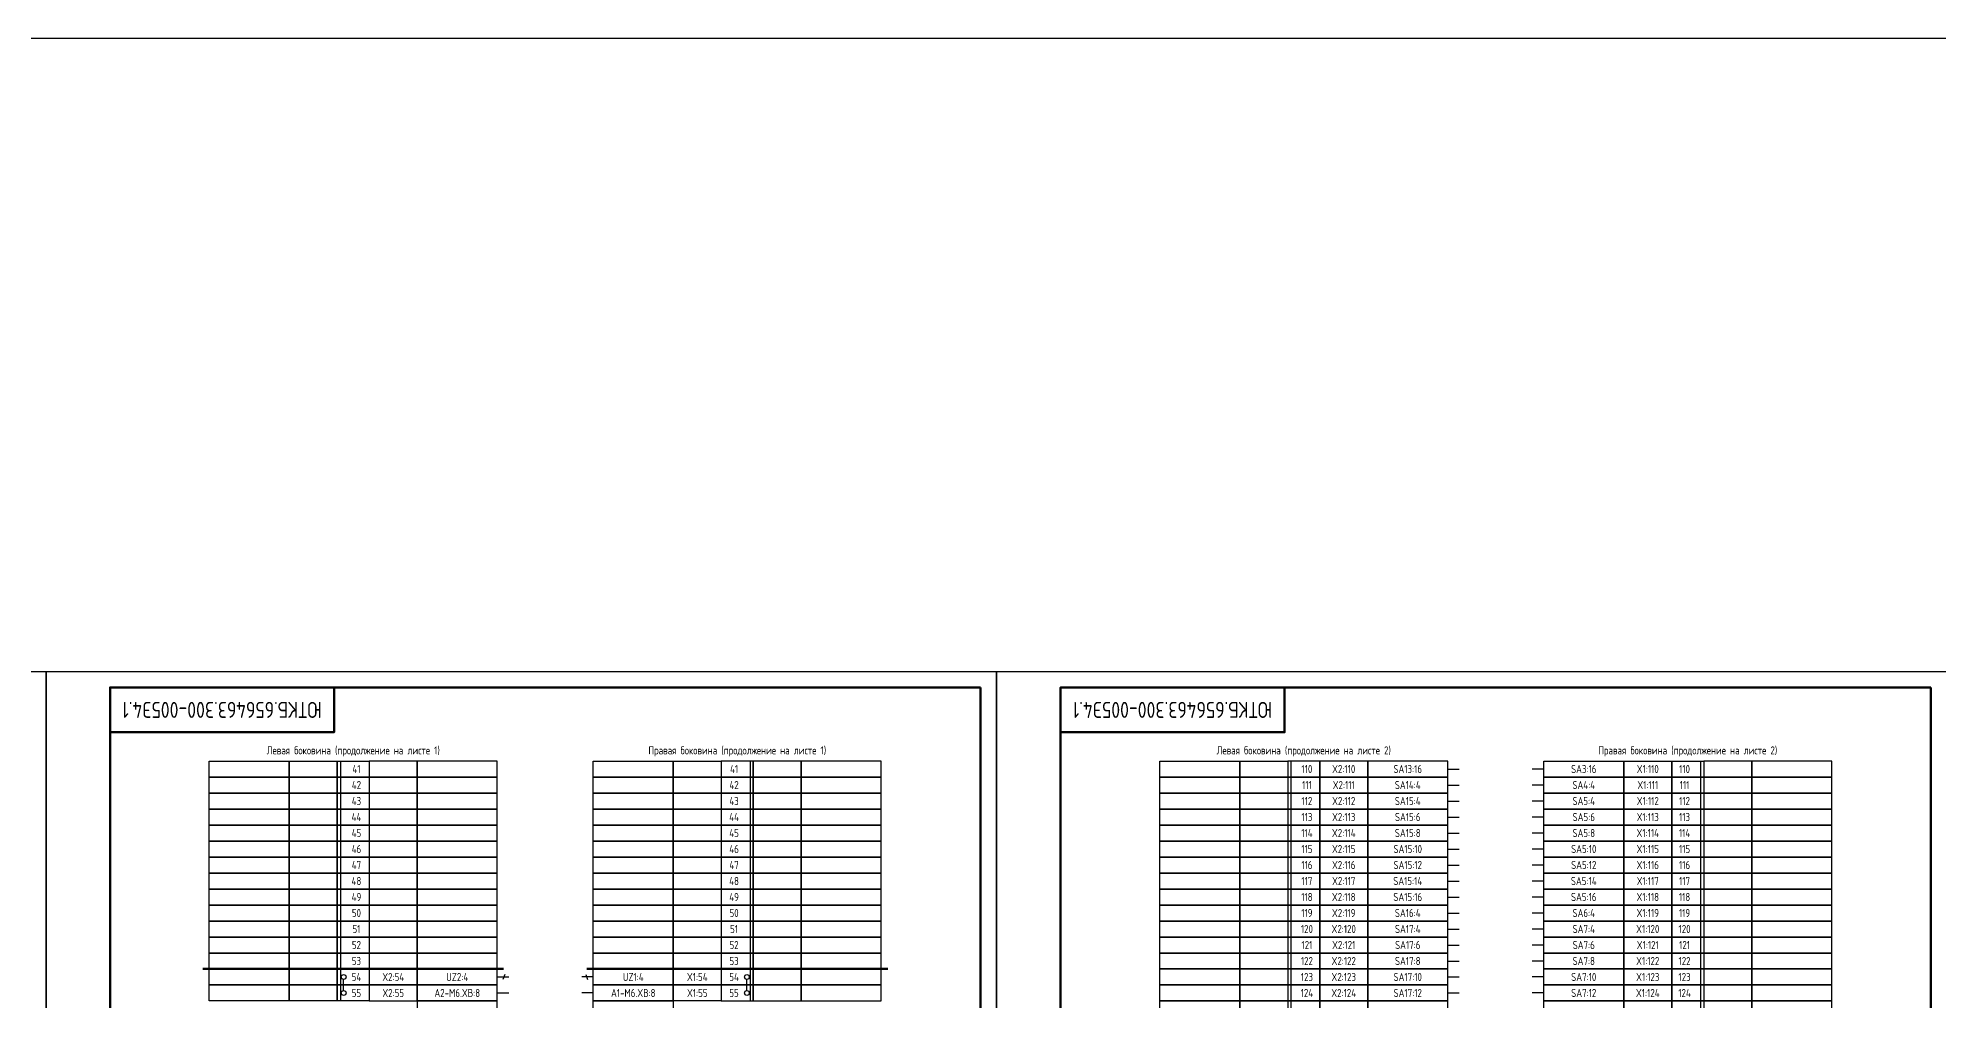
# Model space of a CAD drawing. Header units: millimetres. Extents: x -1102 to 3953, y -90 to 618.
# Drawn here: x 2814 to 3408, y 317 to 618 of the extents above; entities that cross this region are included whole.
import ezdxf

# ---------------------------------------------------------------- set-up
doc = ezdxf.new("R2010")
doc.units = ezdxf.units.MM
doc.styles.add('Gost_type_A', font='GOST_A.TTF')

# ---------------------------------------------------------------- blocks, each defined once
blk = doc.blocks.new('Штамп угловой верхний')
at = {"lineweight": 50}
blk.add_lwpolyline([(0, 0), (70, 0), (70, -14), (0, -14)], close=True, dxfattribs=at)

msp = doc.modelspace()

# ---------------------------------------------------------------- linework, layer by layer
for p, q in [((2909, 392), (2909, 317)), ((3037, 392), (3037, 317)), ((3206, 392), (3206, 262)), ((3255, 389.5), (3258.62, 389.5)), ((3285, 389.5), (3281.38, 389.5)), ((3334, 392), (3334, 262)), ((3255, 384.5), (3258.62, 384.5)), ((3285, 384.5), (3281.38, 384.5)), ((3255, 379.5), (3258.62, 379.5)), ((3255, 374.5), (3258.62, 374.5)), ((3285, 379.5), (3281.38, 379.5)), ((3285, 374.5), (3281.38, 374.5)), ((3255, 369.5), (3258.62, 369.5)), ((3285, 369.5), (3281.38, 369.5)), ((3255, 364.5), (3258.62, 364.5)), ((3285, 364.5), (3281.38, 364.5)), ((3255, 359.5), (3258.62, 359.5)), ((3285, 359.5), (3281.38, 359.5)), ((3255, 354.5), (3258.62, 354.5)), ((3285, 354.5), (3281.38, 354.5)), ((3255, 349.5), (3258.62, 349.5)), ((3285, 349.5), (3281.38, 349.5)), ((3255, 344.5), (3258.62, 344.5)), ((3255, 339.5), (3258.62, 339.5)), ((3285, 344.5), (3281.38, 344.5)), ((3285, 339.5), (3281.38, 339.5)), ((3255, 334.5), (3258.62, 334.5)), ((3285, 334.5), (3281.38, 334.5)), ((3255, 329.5), (3258.62, 329.5)), ((3285, 329.5), (3281.38, 329.5)), ((2910, 320.25), (2910, 323.75)), ((2958, 324.5), (2961.62, 324.5)), ((2960.33, 325.31), (2959.75, 323.69)), ((2988, 324.5), (2984.38, 324.5)), ((2985.67, 325.31), (2986.25, 323.69)), ((3036, 320.25), (3036, 323.75)), ((3255, 324.5), (3258.62, 324.5)), ((3285, 324.5), (3281.38, 324.5)), ((2958, 319.5), (2961.62, 319.5)), ((2988, 319.5), (2984.38, 319.5)), ((3255, 319.5), (3258.62, 319.5)), ((3285, 319.5), (3281.38, 319.5))]:
    msp.add_line(p, q)
at = {"lineweight": 50}
for p, q in [((2866, 327), (2960, 327)), ((3080, 327), (2986, 327))]:
    msp.add_line(p, q, dxfattribs=at)
for points in [[(-1102, 618), (3953, 618), (3953, -90), (-1102, -90)], [(2817, 420), (2817, 0), (2520, 0), (2520, 420)], [(3114, 420), (3114, 0), (2817, 0), (2817, 420)], [(3411, 420), (3411, 0), (3114, 0), (3114, 420)], [(2868, 392), (2893, 392), (2893, 387), (2868, 387)], [(2868, 387), (2893, 387), (2893, 382), (2868, 382)], [(2893, 392), (2908, 392), (2908, 387), (2893, 387)], [(2893, 387), (2908, 387), (2908, 382), (2893, 382)], [(2908, 392), (2918, 392), (2918, 387), (2908, 387)], [(2908, 387), (2918, 387), (2918, 382), (2908, 382)], [(2933, 392), (2918, 392), (2918, 387), (2933, 387)], [(2933, 387), (2918, 387), (2918, 382), (2933, 382)], [(2958, 392), (2933, 392), (2933, 387), (2958, 387)], [(2958, 387), (2933, 387), (2933, 382), (2958, 382)], [(2988, 392), (3013, 392), (3013, 387), (2988, 387)], [(2988, 387), (3013, 387), (3013, 382), (2988, 382)], [(3013, 392), (3028, 392), (3028, 387), (3013, 387)], [(3013, 387), (3028, 387), (3028, 382), (3013, 382)], [(3038, 392), (3028, 392), (3028, 387), (3038, 387)], [(3038, 387), (3028, 387), (3028, 382), (3038, 382)], [(3053, 392), (3038, 392), (3038, 387), (3053, 387)], [(3053, 387), (3038, 387), (3038, 382), (3053, 382)], [(3078, 392), (3053, 392), (3053, 387), (3078, 387)], [(3078, 387), (3053, 387), (3053, 382), (3078, 382)], [(3165, 392), (3190, 392), (3190, 387), (3165, 387)], [(3165, 387), (3190, 387), (3190, 382), (3165, 382)], [(3190, 392), (3205, 392), (3205, 387), (3190, 387)], [(3190, 387), (3205, 387), (3205, 382), (3190, 382)], [(3215, 392), (3205, 392), (3205, 387), (3215, 387)], [(3215, 387), (3205, 387), (3205, 382), (3215, 382)], [(3230, 392), (3215, 392), (3215, 387), (3230, 387)], [(3230, 387), (3215, 387), (3215, 382), (3230, 382)], [(3255, 392), (3230, 392), (3230, 387), (3255, 387)], [(3255, 387), (3230, 387), (3230, 382), (3255, 382)], [(3285, 392), (3310, 392), (3310, 387), (3285, 387)], [(3285, 387), (3310, 387), (3310, 382), (3285, 382)], [(3310, 392), (3325, 392), (3325, 387), (3310, 387)], [(3310, 387), (3325, 387), (3325, 382), (3310, 382)], [(3325, 392), (3335, 392), (3335, 387), (3325, 387)], [(3325, 387), (3335, 387), (3335, 382), (3325, 382)], [(3350, 392), (3335, 392), (3335, 387), (3350, 387)], [(3350, 387), (3335, 387), (3335, 382), (3350, 382)], [(3375, 392), (3350, 392), (3350, 387), (3375, 387)], [(3375, 387), (3350, 387), (3350, 382), (3375, 382)], [(2868, 382), (2893, 382), (2893, 377), (2868, 377)], [(2893, 382), (2908, 382), (2908, 377), (2893, 377)], [(2908, 382), (2918, 382), (2918, 377), (2908, 377)], [(2933, 382), (2918, 382), (2918, 377), (2933, 377)], [(2958, 382), (2933, 382), (2933, 377), (2958, 377)], [(2988, 382), (3013, 382), (3013, 377), (2988, 377)], [(3013, 382), (3028, 382), (3028, 377), (3013, 377)], [(3038, 382), (3028, 382), (3028, 377), (3038, 377)], [(3053, 382), (3038, 382), (3038, 377), (3053, 377)], [(3078, 382), (3053, 382), (3053, 377), (3078, 377)], [(3165, 382), (3190, 382), (3190, 377), (3165, 377)], [(3190, 382), (3205, 382), (3205, 377), (3190, 377)], [(3215, 382), (3205, 382), (3205, 377), (3215, 377)], [(3230, 382), (3215, 382), (3215, 377), (3230, 377)], [(3255, 382), (3230, 382), (3230, 377), (3255, 377)], [(3285, 382), (3310, 382), (3310, 377), (3285, 377)], [(3310, 382), (3325, 382), (3325, 377), (3310, 377)], [(3325, 382), (3335, 382), (3335, 377), (3325, 377)], [(3350, 382), (3335, 382), (3335, 377), (3350, 377)], [(3375, 382), (3350, 382), (3350, 377), (3375, 377)], [(2868, 377), (2893, 377), (2893, 372), (2868, 372)], [(2893, 377), (2908, 377), (2908, 372), (2893, 372)], [(2908, 377), (2918, 377), (2918, 372), (2908, 372)], [(2933, 377), (2918, 377), (2918, 372), (2933, 372)], [(2958, 377), (2933, 377), (2933, 372), (2958, 372)], [(2988, 377), (3013, 377), (3013, 372), (2988, 372)], [(3013, 377), (3028, 377), (3028, 372), (3013, 372)], [(3038, 377), (3028, 377), (3028, 372), (3038, 372)], [(3053, 377), (3038, 377), (3038, 372), (3053, 372)], [(3078, 377), (3053, 377), (3053, 372), (3078, 372)], [(3165, 377), (3190, 377), (3190, 372), (3165, 372)], [(3190, 377), (3205, 377), (3205, 372), (3190, 372)], [(3215, 377), (3205, 377), (3205, 372), (3215, 372)], [(3230, 377), (3215, 377), (3215, 372), (3230, 372)], [(3255, 377), (3230, 377), (3230, 372), (3255, 372)], [(3285, 377), (3310, 377), (3310, 372), (3285, 372)], [(3310, 377), (3325, 377), (3325, 372), (3310, 372)], [(3325, 377), (3335, 377), (3335, 372), (3325, 372)], [(3350, 377), (3335, 377), (3335, 372), (3350, 372)], [(3375, 377), (3350, 377), (3350, 372), (3375, 372)], [(2868, 372), (2893, 372), (2893, 367), (2868, 367)], [(2893, 372), (2908, 372), (2908, 367), (2893, 367)], [(2908, 372), (2918, 372), (2918, 367), (2908, 367)], [(2933, 372), (2918, 372), (2918, 367), (2933, 367)], [(2958, 372), (2933, 372), (2933, 367), (2958, 367)], [(2988, 372), (3013, 372), (3013, 367), (2988, 367)], [(3013, 372), (3028, 372), (3028, 367), (3013, 367)], [(3038, 372), (3028, 372), (3028, 367), (3038, 367)], [(3053, 372), (3038, 372), (3038, 367), (3053, 367)], [(3078, 372), (3053, 372), (3053, 367), (3078, 367)], [(3165, 372), (3190, 372), (3190, 367), (3165, 367)], [(3190, 372), (3205, 372), (3205, 367), (3190, 367)], [(3215, 372), (3205, 372), (3205, 367), (3215, 367)], [(3230, 372), (3215, 372), (3215, 367), (3230, 367)], [(3255, 372), (3230, 372), (3230, 367), (3255, 367)], [(3285, 372), (3310, 372), (3310, 367), (3285, 367)], [(3310, 372), (3325, 372), (3325, 367), (3310, 367)], [(3325, 372), (3335, 372), (3335, 367), (3325, 367)], [(3350, 372), (3335, 372), (3335, 367), (3350, 367)], [(3375, 372), (3350, 372), (3350, 367), (3375, 367)], [(2868, 367), (2893, 367), (2893, 362), (2868, 362)], [(2893, 367), (2908, 367), (2908, 362), (2893, 362)], [(2908, 367), (2918, 367), (2918, 362), (2908, 362)], [(2933, 367), (2918, 367), (2918, 362), (2933, 362)], [(2958, 367), (2933, 367), (2933, 362), (2958, 362)], [(2988, 367), (3013, 367), (3013, 362), (2988, 362)], [(3013, 367), (3028, 367), (3028, 362), (3013, 362)], [(3038, 367), (3028, 367), (3028, 362), (3038, 362)], [(3053, 367), (3038, 367), (3038, 362), (3053, 362)], [(3078, 367), (3053, 367), (3053, 362), (3078, 362)], [(3165, 367), (3190, 367), (3190, 362), (3165, 362)], [(3190, 367), (3205, 367), (3205, 362), (3190, 362)], [(3215, 367), (3205, 367), (3205, 362), (3215, 362)], [(3230, 367), (3215, 367), (3215, 362), (3230, 362)], [(3255, 367), (3230, 367), (3230, 362), (3255, 362)], [(3285, 367), (3310, 367), (3310, 362), (3285, 362)], [(3310, 367), (3325, 367), (3325, 362), (3310, 362)], [(3325, 367), (3335, 367), (3335, 362), (3325, 362)], [(3350, 367), (3335, 367), (3335, 362), (3350, 362)], [(3375, 367), (3350, 367), (3350, 362), (3375, 362)], [(2868, 362), (2893, 362), (2893, 357), (2868, 357)], [(2868, 357), (2893, 357), (2893, 352), (2868, 352)], [(2893, 362), (2908, 362), (2908, 357), (2893, 357)], [(2893, 357), (2908, 357), (2908, 352), (2893, 352)], [(2908, 362), (2918, 362), (2918, 357), (2908, 357)], [(2908, 357), (2918, 357), (2918, 352), (2908, 352)], [(2933, 362), (2918, 362), (2918, 357), (2933, 357)], [(2933, 357), (2918, 357), (2918, 352), (2933, 352)], [(2958, 362), (2933, 362), (2933, 357), (2958, 357)], [(2958, 357), (2933, 357), (2933, 352), (2958, 352)], [(2988, 362), (3013, 362), (3013, 357), (2988, 357)], [(2988, 357), (3013, 357), (3013, 352), (2988, 352)], [(3013, 362), (3028, 362), (3028, 357), (3013, 357)], [(3013, 357), (3028, 357), (3028, 352), (3013, 352)], [(3038, 362), (3028, 362), (3028, 357), (3038, 357)], [(3038, 357), (3028, 357), (3028, 352), (3038, 352)], [(3053, 362), (3038, 362), (3038, 357), (3053, 357)], [(3053, 357), (3038, 357), (3038, 352), (3053, 352)], [(3078, 362), (3053, 362), (3053, 357), (3078, 357)], [(3078, 357), (3053, 357), (3053, 352), (3078, 352)], [(3165, 362), (3190, 362), (3190, 357), (3165, 357)], [(3165, 357), (3190, 357), (3190, 352), (3165, 352)], [(3190, 362), (3205, 362), (3205, 357), (3190, 357)], [(3190, 357), (3205, 357), (3205, 352), (3190, 352)], [(3215, 362), (3205, 362), (3205, 357), (3215, 357)], [(3215, 357), (3205, 357), (3205, 352), (3215, 352)], [(3230, 362), (3215, 362), (3215, 357), (3230, 357)], [(3230, 357), (3215, 357), (3215, 352), (3230, 352)], [(3255, 362), (3230, 362), (3230, 357), (3255, 357)], [(3255, 357), (3230, 357), (3230, 352), (3255, 352)], [(3285, 362), (3310, 362), (3310, 357), (3285, 357)], [(3285, 357), (3310, 357), (3310, 352), (3285, 352)], [(3310, 362), (3325, 362), (3325, 357), (3310, 357)], [(3310, 357), (3325, 357), (3325, 352), (3310, 352)], [(3325, 362), (3335, 362), (3335, 357), (3325, 357)], [(3325, 357), (3335, 357), (3335, 352), (3325, 352)], [(3350, 362), (3335, 362), (3335, 357), (3350, 357)], [(3350, 357), (3335, 357), (3335, 352), (3350, 352)], [(3375, 362), (3350, 362), (3350, 357), (3375, 357)], [(3375, 357), (3350, 357), (3350, 352), (3375, 352)], [(2868, 352), (2893, 352), (2893, 347), (2868, 347)], [(2893, 352), (2908, 352), (2908, 347), (2893, 347)], [(2908, 352), (2918, 352), (2918, 347), (2908, 347)], [(2933, 352), (2918, 352), (2918, 347), (2933, 347)], [(2958, 352), (2933, 352), (2933, 347), (2958, 347)], [(2988, 352), (3013, 352), (3013, 347), (2988, 347)], [(3013, 352), (3028, 352), (3028, 347), (3013, 347)], [(3038, 352), (3028, 352), (3028, 347), (3038, 347)], [(3053, 352), (3038, 352), (3038, 347), (3053, 347)], [(3078, 352), (3053, 352), (3053, 347), (3078, 347)], [(3165, 352), (3190, 352), (3190, 347), (3165, 347)], [(3190, 352), (3205, 352), (3205, 347), (3190, 347)], [(3215, 352), (3205, 352), (3205, 347), (3215, 347)], [(3230, 352), (3215, 352), (3215, 347), (3230, 347)], [(3255, 352), (3230, 352), (3230, 347), (3255, 347)], [(3285, 352), (3310, 352), (3310, 347), (3285, 347)], [(3310, 352), (3325, 352), (3325, 347), (3310, 347)], [(3325, 352), (3335, 352), (3335, 347), (3325, 347)], [(3350, 352), (3335, 352), (3335, 347), (3350, 347)], [(3375, 352), (3350, 352), (3350, 347), (3375, 347)], [(2868, 347), (2893, 347), (2893, 342), (2868, 342)], [(2893, 347), (2908, 347), (2908, 342), (2893, 342)], [(2908, 347), (2918, 347), (2918, 342), (2908, 342)], [(2933, 347), (2918, 347), (2918, 342), (2933, 342)], [(2958, 347), (2933, 347), (2933, 342), (2958, 342)], [(2988, 347), (3013, 347), (3013, 342), (2988, 342)], [(3013, 347), (3028, 347), (3028, 342), (3013, 342)], [(3038, 347), (3028, 347), (3028, 342), (3038, 342)], [(3053, 347), (3038, 347), (3038, 342), (3053, 342)], [(3078, 347), (3053, 347), (3053, 342), (3078, 342)], [(3165, 347), (3190, 347), (3190, 342), (3165, 342)], [(3190, 347), (3205, 347), (3205, 342), (3190, 342)], [(3215, 347), (3205, 347), (3205, 342), (3215, 342)], [(3230, 347), (3215, 347), (3215, 342), (3230, 342)], [(3255, 347), (3230, 347), (3230, 342), (3255, 342)], [(3285, 347), (3310, 347), (3310, 342), (3285, 342)], [(3310, 347), (3325, 347), (3325, 342), (3310, 342)], [(3325, 347), (3335, 347), (3335, 342), (3325, 342)], [(3350, 347), (3335, 347), (3335, 342), (3350, 342)], [(3375, 347), (3350, 347), (3350, 342), (3375, 342)], [(2868, 342), (2893, 342), (2893, 337), (2868, 337)], [(2893, 342), (2908, 342), (2908, 337), (2893, 337)], [(2908, 342), (2918, 342), (2918, 337), (2908, 337)], [(2933, 342), (2918, 342), (2918, 337), (2933, 337)], [(2958, 342), (2933, 342), (2933, 337), (2958, 337)], [(2988, 342), (3013, 342), (3013, 337), (2988, 337)], [(3013, 342), (3028, 342), (3028, 337), (3013, 337)], [(3038, 342), (3028, 342), (3028, 337), (3038, 337)], [(3053, 342), (3038, 342), (3038, 337), (3053, 337)], [(3078, 342), (3053, 342), (3053, 337), (3078, 337)], [(3165, 342), (3190, 342), (3190, 337), (3165, 337)], [(3190, 342), (3205, 342), (3205, 337), (3190, 337)], [(3215, 342), (3205, 342), (3205, 337), (3215, 337)], [(3230, 342), (3215, 342), (3215, 337), (3230, 337)], [(3255, 342), (3230, 342), (3230, 337), (3255, 337)], [(3285, 342), (3310, 342), (3310, 337), (3285, 337)], [(3310, 342), (3325, 342), (3325, 337), (3310, 337)], [(3325, 342), (3335, 342), (3335, 337), (3325, 337)], [(3350, 342), (3335, 342), (3335, 337), (3350, 337)], [(3375, 342), (3350, 342), (3350, 337), (3375, 337)], [(2868, 337), (2893, 337), (2893, 332), (2868, 332)], [(2893, 337), (2908, 337), (2908, 332), (2893, 332)], [(2908, 337), (2918, 337), (2918, 332), (2908, 332)], [(2933, 337), (2918, 337), (2918, 332), (2933, 332)], [(2958, 337), (2933, 337), (2933, 332), (2958, 332)], [(2988, 337), (3013, 337), (3013, 332), (2988, 332)], [(3013, 337), (3028, 337), (3028, 332), (3013, 332)], [(3038, 337), (3028, 337), (3028, 332), (3038, 332)], [(3053, 337), (3038, 337), (3038, 332), (3053, 332)], [(3078, 337), (3053, 337), (3053, 332), (3078, 332)], [(3165, 337), (3190, 337), (3190, 332), (3165, 332)], [(3190, 337), (3205, 337), (3205, 332), (3190, 332)], [(3215, 337), (3205, 337), (3205, 332), (3215, 332)], [(3230, 337), (3215, 337), (3215, 332), (3230, 332)], [(3255, 337), (3230, 337), (3230, 332), (3255, 332)], [(3285, 337), (3310, 337), (3310, 332), (3285, 332)], [(3310, 337), (3325, 337), (3325, 332), (3310, 332)], [(3325, 337), (3335, 337), (3335, 332), (3325, 332)], [(3350, 337), (3335, 337), (3335, 332), (3350, 332)], [(3375, 337), (3350, 337), (3350, 332), (3375, 332)], [(2868, 332), (2893, 332), (2893, 327), (2868, 327)], [(2868, 327), (2893, 327), (2893, 322), (2868, 322)], [(2893, 332), (2908, 332), (2908, 327), (2893, 327)], [(2893, 327), (2908, 327), (2908, 322), (2893, 322)], [(2908, 332), (2918, 332), (2918, 327), (2908, 327)], [(2908, 327), (2918, 327), (2918, 322), (2908, 322)], [(2933, 332), (2918, 332), (2918, 327), (2933, 327)], [(2933, 327), (2918, 327), (2918, 322), (2933, 322)], [(2958, 332), (2933, 332), (2933, 327), (2958, 327)], [(2958, 327), (2933, 327), (2933, 322), (2958, 322)], [(2988, 332), (3013, 332), (3013, 327), (2988, 327)], [(2988, 327), (3013, 327), (3013, 322), (2988, 322)], [(3013, 332), (3028, 332), (3028, 327), (3013, 327)], [(3013, 327), (3028, 327), (3028, 322), (3013, 322)], [(3038, 332), (3028, 332), (3028, 327), (3038, 327)], [(3038, 327), (3028, 327), (3028, 322), (3038, 322)], [(3053, 332), (3038, 332), (3038, 327), (3053, 327)], [(3053, 327), (3038, 327), (3038, 322), (3053, 322)], [(3078, 332), (3053, 332), (3053, 327), (3078, 327)], [(3078, 327), (3053, 327), (3053, 322), (3078, 322)], [(3165, 332), (3190, 332), (3190, 327), (3165, 327)], [(3165, 327), (3190, 327), (3190, 322), (3165, 322)], [(3190, 332), (3205, 332), (3205, 327), (3190, 327)], [(3190, 327), (3205, 327), (3205, 322), (3190, 322)], [(3215, 332), (3205, 332), (3205, 327), (3215, 327)], [(3215, 327), (3205, 327), (3205, 322), (3215, 322)], [(3230, 332), (3215, 332), (3215, 327), (3230, 327)], [(3230, 327), (3215, 327), (3215, 322), (3230, 322)], [(3255, 332), (3230, 332), (3230, 327), (3255, 327)], [(3255, 327), (3230, 327), (3230, 322), (3255, 322)], [(3285, 332), (3310, 332), (3310, 327), (3285, 327)], [(3285, 327), (3310, 327), (3310, 322), (3285, 322)], [(3310, 332), (3325, 332), (3325, 327), (3310, 327)], [(3310, 327), (3325, 327), (3325, 322), (3310, 322)], [(3325, 332), (3335, 332), (3335, 327), (3325, 327)], [(3325, 327), (3335, 327), (3335, 322), (3325, 322)], [(3350, 332), (3335, 332), (3335, 327), (3350, 327)], [(3350, 327), (3335, 327), (3335, 322), (3350, 322)], [(3375, 332), (3350, 332), (3350, 327), (3375, 327)], [(3375, 327), (3350, 327), (3350, 322), (3375, 322)], [(2868, 322), (2893, 322), (2893, 317), (2868, 317)], [(2893, 322), (2908, 322), (2908, 317), (2893, 317)], [(2908, 322), (2918, 322), (2918, 317), (2908, 317)], [(2933, 322), (2918, 322), (2918, 317), (2933, 317)], [(2958, 322), (2933, 322), (2933, 317), (2958, 317)], [(2988, 322), (3013, 322), (3013, 317), (2988, 317)], [(3013, 322), (3028, 322), (3028, 317), (3013, 317)], [(3038, 322), (3028, 322), (3028, 317), (3038, 317)], [(3053, 322), (3038, 322), (3038, 317), (3053, 317)], [(3078, 322), (3053, 322), (3053, 317), (3078, 317)], [(3165, 322), (3190, 322), (3190, 317), (3165, 317)], [(3190, 322), (3205, 322), (3205, 317), (3190, 317)], [(3215, 322), (3205, 322), (3205, 317), (3215, 317)], [(3230, 322), (3215, 322), (3215, 317), (3230, 317)], [(3255, 322), (3230, 322), (3230, 317), (3255, 317)], [(3285, 322), (3310, 322), (3310, 317), (3285, 317)], [(3310, 322), (3325, 322), (3325, 317), (3310, 317)], [(3325, 322), (3335, 322), (3335, 317), (3325, 317)], [(3350, 322), (3335, 322), (3335, 317), (3350, 317)], [(3375, 322), (3350, 322), (3350, 317), (3375, 317)], [(2958, 317), (2933, 317), (2933, 307), (2958, 307)], [(2988, 317), (3013, 317), (3013, 307), (2988, 307)], [(3165, 317), (3190, 317), (3190, 312), (3165, 312)], [(3190, 317), (3205, 317), (3205, 312), (3190, 312)], [(3215, 317), (3205, 317), (3205, 312), (3215, 312)], [(3230, 317), (3215, 317), (3215, 312), (3230, 312)], [(3255, 317), (3230, 317), (3230, 312), (3255, 312)], [(3285, 317), (3310, 317), (3310, 312), (3285, 312)], [(3310, 317), (3325, 317), (3325, 312), (3310, 312)], [(3325, 317), (3335, 317), (3335, 312), (3325, 312)], [(3350, 317), (3335, 317), (3335, 312), (3350, 312)], [(3375, 317), (3350, 317), (3350, 312), (3375, 312)]]:
    msp.add_lwpolyline(points, close=True)
for points in [[(3109, 415), (3109, 5), (2837, 5), (2837, 415)], [(3406, 415), (3406, 5), (3134, 5), (3134, 415)]]:
    msp.add_lwpolyline(points, close=True, dxfattribs=at)
for centre in [(2910, 324.5), (3036, 324.5), (2910, 319.5), (3036, 319.5)]:
    msp.add_circle(centre, 0.75)

# ---------------------------------------------------------------- block references
for p in [(2837, 415), (3134, 415)]:
    msp.add_blockref('Штамп угловой верхний', p)

# ---------------------------------------------------------------- texts
at = {"char_height": 5, "width": 70, "attachment_point": 5, "rotation": 180, "style": 'Gost_type_A'}
for insert in [(2872, 408), (3169, 408)]:
    msp.add_mtext('ЮТКБ.656463.300-005Э4.1', dxfattribs=dict(at, insert=insert))
at = {"char_height": 2.5, "attachment_point": 5, "style": 'Gost_type_A'}
for s, insert, width in [('Левая боковина (продолжение на листе 1)', (2913, 395), 90), ('Правая боковина (продолжение на листе 1)', (3033, 395), 90), ('Левая боковина (продолжение на листе 2)', (3210, 395), 90), ('Правая боковина (продолжение на листе 2)', (3330, 395), 90), ('SA13:16', (3242.5, 389.5), 25), ('SA3:16', (3297.5, 389.5), 25), ('SA14:4', (3242.5, 384.5), 25), ('SA15:4', (3242.5, 379.5), 25), ('SA4:4', (3297.5, 384.5), 25), ('SA5:4', (3297.5, 379.5), 25), ('SA15:6', (3242.5, 374.5), 25), ('SA5:6', (3297.5, 374.5), 25), ('SA15:8', (3242.5, 369.5), 25), ('SA5:8', (3297.5, 369.5), 25), ('SA15:10', (3242.5, 364.5), 25), ('SA5:10', (3297.5, 364.5), 25), ('SA15:12', (3242.5, 359.5), 25), ('SA5:12', (3297.5, 359.5), 25), ('SA15:14', (3242.5, 354.5), 25), ('SA15:16', (3242.5, 349.5), 25), ('SA5:14', (3297.5, 354.5), 25), ('SA5:16', (3297.5, 349.5), 25), ('SA16:4', (3242.5, 344.5), 25), ('SA6:4', (3297.5, 344.5), 25), ('SA17:4', (3242.5, 339.5), 25), ('SA7:4', (3297.5, 339.5), 25), ('SA17:6', (3242.5, 334.5), 25), ('SA7:6', (3297.5, 334.5), 25), ('SA17:8', (3242.5, 329.5), 25), ('SA7:8', (3297.5, 329.5), 25), ('A2-M6.XВ:8', (2945.5, 319.5), 25), ('UZ2:4', (2945.5, 324.5), 25), ('A1-M6.XВ:8', (3000.5, 319.5), 25), ('UZ1:4', (3000.5, 324.5), 25), ('SA17:10', (3242.5, 324.5), 25), ('SA7:10', (3297.5, 324.5), 25), ('SA17:12', (3242.5, 319.5), 25), ('SA7:12', (3297.5, 319.5), 25)]:
    msp.add_mtext(s, dxfattribs=dict(at, insert=insert, width=width))
at = {"ltscale": 10, "char_height": 2.5, "attachment_point": 5, "style": 'Gost_type_A'}
for s, insert, width in [('41', (2914, 389.5), 8), ('41', (3032, 389.5), 8), ('110', (3211, 389.5), 8), ('X2:110', (3222.5, 389.5), 15), ('X1:110', (3317.5, 389.5), 15), ('110', (3329, 389.5), 8), ('43', (2914, 379.5), 8), ('42', (2914, 384.5), 8), ('43', (3032, 379.5), 8), ('42', (3032, 384.5), 8), ('112', (3211, 379.5), 8), ('111', (3211, 384.5), 8), ('X2:112', (3222.5, 379.5), 15), ('X2:111', (3222.5, 384.5), 15), ('X1:112', (3317.5, 379.5), 15), ('X1:111', (3317.5, 384.5), 15), ('112', (3329, 379.5), 8), ('111', (3329, 384.5), 8), ('44', (2914, 374.5), 8), ('44', (3032, 374.5), 8), ('113', (3211, 374.5), 8), ('X2:113', (3222.5, 374.5), 15), ('X1:113', (3317.5, 374.5), 15), ('113', (3329, 374.5), 8), ('45', (2914, 369.5), 8), ('45', (3032, 369.5), 8), ('114', (3211, 369.5), 8), ('X2:114', (3222.5, 369.5), 15), ('X1:114', (3317.5, 369.5), 15), ('114', (3329, 369.5), 8), ('46', (2914, 364.5), 8), ('46', (3032, 364.5), 8), ('115', (3211, 364.5), 8), ('X2:115', (3222.5, 364.5), 15), ('X1:115', (3317.5, 364.5), 15), ('115', (3329, 364.5), 8), ('47', (2914, 359.5), 8), ('47', (3032, 359.5), 8), ('116', (3211, 359.5), 8), ('X2:116', (3222.5, 359.5), 15), ('X1:116', (3317.5, 359.5), 15), ('116', (3329, 359.5), 8), ('48', (2914, 354.5), 8), ('49', (2914, 349.5), 8), ('48', (3032, 354.5), 8), ('49', (3032, 349.5), 8), ('118', (3211, 349.5), 8), ('117', (3211, 354.5), 8), ('X2:118', (3222.5, 349.5), 15), ('X2:117', (3222.5, 354.5), 15), ('X1:118', (3317.5, 349.5), 15), ('X1:117', (3317.5, 354.5), 15), ('118', (3329, 349.5), 8), ('117', (3329, 354.5), 8), ('50', (2914, 344.5), 8), ('50', (3032, 344.5), 8), ('119', (3211, 344.5), 8), ('X2:119', (3222.5, 344.5), 15), ('X1:119', (3317.5, 344.5), 15), ('119', (3329, 344.5), 8), ('51', (2914, 339.5), 8), ('51', (3032, 339.5), 8), ('120', (3211, 339.5), 8), ('X2:120', (3222.5, 339.5), 15), ('X1:120', (3317.5, 339.5), 15), ('120', (3329, 339.5), 8), ('52', (2914, 334.5), 8), ('52', (3032, 334.5), 8), ('121', (3211, 334.5), 8), ('X2:121', (3222.5, 334.5), 15), ('X1:121', (3317.5, 334.5), 15), ('121', (3329, 334.5), 8), ('53', (2914, 329.5), 8), ('53', (3032, 329.5), 8), ('122', (3211, 329.5), 8), ('X2:122', (3222.5, 329.5), 15), ('X1:122', (3317.5, 329.5), 15), ('122', (3329, 329.5), 8), ('54', (2914, 324.5), 8), ('X2:54', (2925.5, 324.5), 15), ('X1:54', (3020.5, 324.5), 15), ('54', (3032, 324.5), 8), ('123', (3211, 324.5), 8), ('X2:123', (3222.5, 324.5), 15), ('X1:123', (3317.5, 324.5), 15), ('123', (3329, 324.5), 8), ('55', (2914, 319.5), 8), ('X2:55', (2925.5, 319.5), 15), ('X1:55', (3020.5, 319.5), 15), ('55', (3032, 319.5), 8), ('124', (3211, 319.5), 8), ('X2:124', (3222.5, 319.5), 15), ('X1:124', (3317.5, 319.5), 15), ('124', (3329, 319.5), 8)]:
    msp.add_mtext(s, dxfattribs=dict(at, insert=insert, width=width))

doc.saveas('drawing.dxf')
